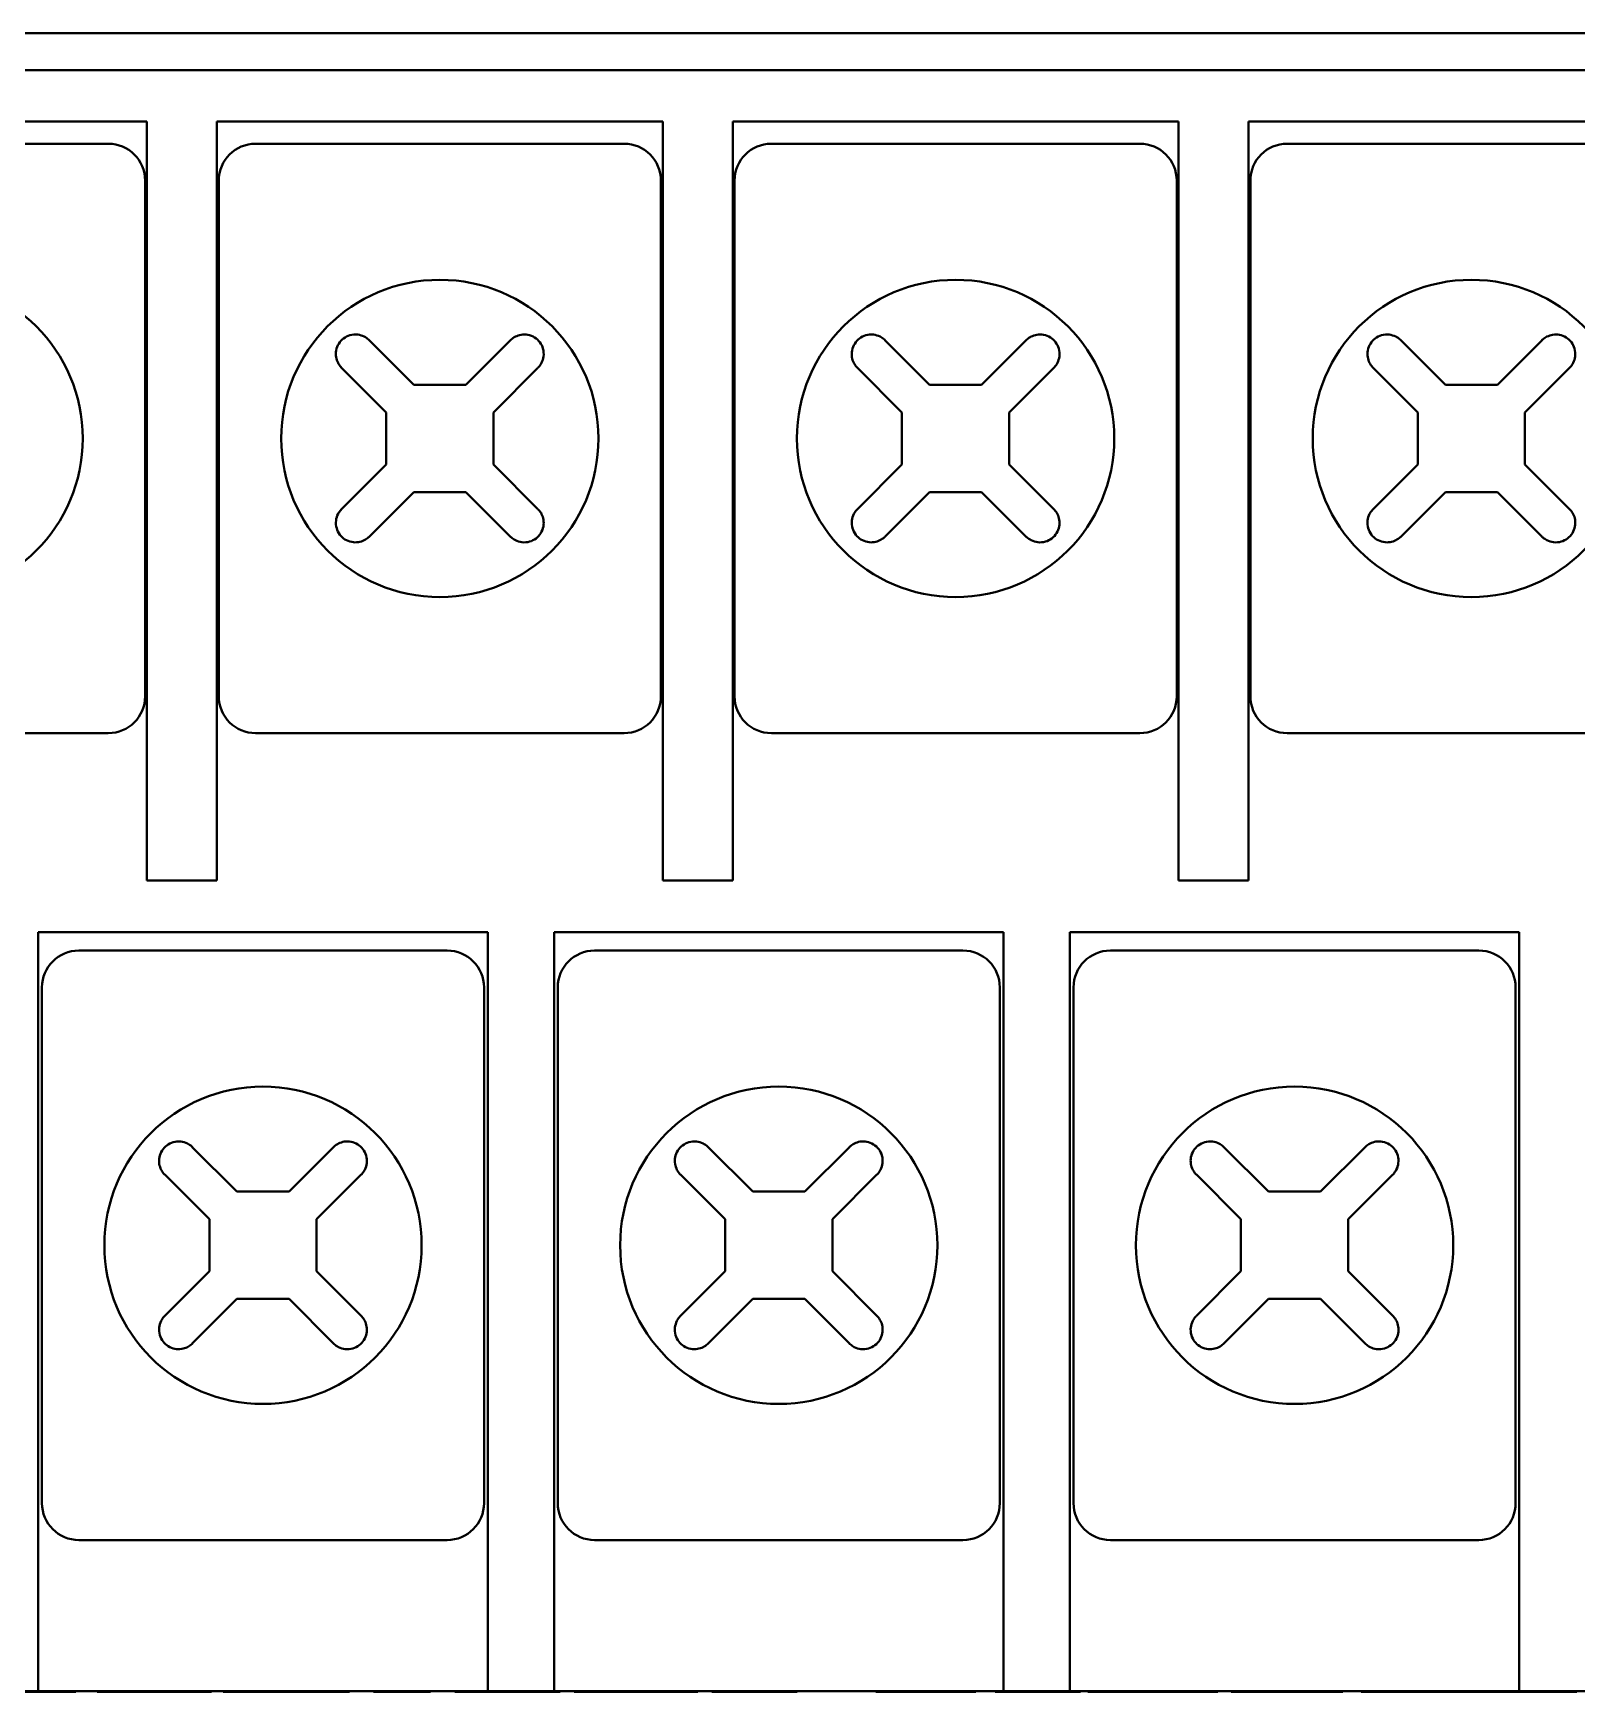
# Model space of a CAD drawing. Header units: millimetres. Extents: x 0 to 5945, y 0 to 4205.
# Drawn here: x 1644.92 to 1665.87, y 386.03 to 408.54 of the extents above; entities that cross this region are included whole.
import ezdxf

# ---------------------------------------------------------------- set-up
doc = ezdxf.new("R2010")
doc.units = ezdxf.units.MM
doc.header["$LTSCALE"] = 5
doc.layers.add('가시적인 것(ISO)', color=3, linetype='Continuous', lineweight=40)

msp = doc.modelspace()

# ---------------------------------------------------------------- linework, layer by layer
at = {"layer": '가시적인 것(ISO)'}
for p, q in [((1591.737, 408.541), (1734.237, 408.541)), ((1591.737, 408.041), (1732.237, 408.041)), ((1640.412, 407.341), (1646.462, 407.341)), ((1646.462, 407.341), (1646.462, 397.041)), ((1647.412, 397.041), (1647.412, 407.341)), ((1647.412, 407.341), (1653.462, 407.341)), ((1653.462, 407.341), (1653.462, 397.041)), ((1654.412, 397.041), (1654.412, 407.341)), ((1654.412, 407.341), (1660.462, 407.341)), ((1660.462, 407.341), (1660.462, 397.041)), ((1661.412, 397.041), (1661.412, 407.341)), ((1661.412, 407.341), (1667.462, 407.341)), ((1645.937, 407.041), (1640.937, 407.041)), ((1652.937, 407.041), (1647.937, 407.041)), ((1659.937, 407.041), (1654.937, 407.041)), ((1666.937, 407.041), (1661.937, 407.041)), ((1646.437, 399.541), (1646.437, 406.541)), ((1647.437, 406.541), (1647.437, 399.541)), ((1653.437, 399.541), (1653.437, 406.541)), ((1654.437, 406.541), (1654.437, 399.541)), ((1660.437, 399.541), (1660.437, 406.541)), ((1661.437, 406.541), (1661.437, 399.541)), ((1649.478, 404.374), (1650.083, 403.769)), ((1650.79, 403.769), (1651.395, 404.374)), ((1656.478, 404.374), (1657.083, 403.769)), ((1657.79, 403.769), (1658.395, 404.374)), ((1663.478, 404.374), (1664.083, 403.769)), ((1664.79, 403.769), (1665.395, 404.374)), ((1649.709, 403.395), (1649.104, 404)), ((1651.769, 404), (1651.164, 403.395)), ((1656.709, 403.395), (1656.104, 404)), ((1658.769, 404), (1658.164, 403.395)), ((1663.709, 403.395), (1663.104, 404)), ((1665.769, 404), (1665.164, 403.395)), ((1650.083, 403.769), (1650.79, 403.769)), ((1657.083, 403.769), (1657.79, 403.769)), ((1664.083, 403.769), (1664.79, 403.769)), ((1649.709, 402.688), (1649.709, 403.395)), ((1651.164, 403.395), (1651.164, 402.688)), ((1656.709, 402.688), (1656.709, 403.395)), ((1658.164, 403.395), (1658.164, 402.688)), ((1663.709, 402.688), (1663.709, 403.395)), ((1665.164, 403.395), (1665.164, 402.688)), ((1649.104, 402.083), (1649.709, 402.688)), ((1651.164, 402.688), (1651.769, 402.083)), ((1656.104, 402.083), (1656.709, 402.688)), ((1658.164, 402.688), (1658.769, 402.083)), ((1663.104, 402.083), (1663.709, 402.688)), ((1665.164, 402.688), (1665.769, 402.083)), ((1650.083, 402.313), (1649.478, 401.708)), ((1650.79, 402.313), (1650.083, 402.313)), ((1651.395, 401.708), (1650.79, 402.313)), ((1657.083, 402.313), (1656.478, 401.708)), ((1657.79, 402.313), (1657.083, 402.313)), ((1658.395, 401.708), (1657.79, 402.313)), ((1664.083, 402.313), (1663.478, 401.708)), ((1664.79, 402.313), (1664.083, 402.313)), ((1665.395, 401.708), (1664.79, 402.313)), ((1640.937, 399.041), (1645.937, 399.041)), ((1647.937, 399.041), (1652.937, 399.041)), ((1654.937, 399.041), (1659.937, 399.041)), ((1661.937, 399.041), (1666.937, 399.041)), ((1646.462, 397.041), (1647.412, 397.041)), ((1653.462, 397.041), (1654.412, 397.041)), ((1660.462, 397.041), (1661.412, 397.041)), ((1644.987, 396.341), (1651.087, 396.341)), ((1644.987, 386.041), (1644.987, 396.341)), ((1651.087, 396.341), (1651.087, 386.041)), ((1651.987, 396.341), (1658.087, 396.341)), ((1651.987, 386.041), (1651.987, 396.341)), ((1658.087, 396.341), (1658.087, 386.041)), ((1658.987, 396.341), (1665.087, 396.341)), ((1658.987, 386.041), (1658.987, 396.341)), ((1665.087, 396.341), (1665.087, 386.041)), ((1650.537, 396.091), (1645.537, 396.091)), ((1657.537, 396.091), (1652.537, 396.091)), ((1664.537, 396.091), (1659.537, 396.091)), ((1645.037, 395.591), (1645.037, 388.591)), ((1651.037, 388.591), (1651.037, 395.591)), ((1652.037, 395.591), (1652.037, 388.591)), ((1658.037, 388.591), (1658.037, 395.591)), ((1659.037, 395.591), (1659.037, 388.591)), ((1665.037, 388.591), (1665.037, 395.591)), ((1647.078, 393.424), (1647.683, 392.819)), ((1648.39, 392.819), (1648.995, 393.424)), ((1654.078, 393.424), (1654.683, 392.819)), ((1655.39, 392.819), (1655.995, 393.424)), ((1661.078, 393.424), (1661.683, 392.819)), ((1662.39, 392.819), (1662.995, 393.424)), ((1647.309, 392.445), (1646.704, 393.05)), ((1649.369, 393.05), (1648.764, 392.445)), ((1654.309, 392.445), (1653.704, 393.05)), ((1656.369, 393.05), (1655.764, 392.445)), ((1661.309, 392.445), (1660.704, 393.05)), ((1663.369, 393.05), (1662.764, 392.445)), ((1647.683, 392.819), (1648.39, 392.819)), ((1654.683, 392.819), (1655.39, 392.819)), ((1661.683, 392.819), (1662.39, 392.819)), ((1647.309, 391.738), (1647.309, 392.445)), ((1648.764, 392.445), (1648.764, 391.738)), ((1654.309, 391.738), (1654.309, 392.445)), ((1655.764, 392.445), (1655.764, 391.738)), ((1661.309, 391.738), (1661.309, 392.445)), ((1662.764, 392.445), (1662.764, 391.738)), ((1646.704, 391.133), (1647.309, 391.738)), ((1648.764, 391.738), (1649.369, 391.133)), ((1653.704, 391.133), (1654.309, 391.738)), ((1655.764, 391.738), (1656.369, 391.133)), ((1660.704, 391.133), (1661.309, 391.738)), ((1662.764, 391.738), (1663.369, 391.133)), ((1647.683, 391.363), (1647.078, 390.758)), ((1648.39, 391.363), (1647.683, 391.363)), ((1648.995, 390.758), (1648.39, 391.363)), ((1654.683, 391.363), (1654.078, 390.758)), ((1655.39, 391.363), (1654.683, 391.363)), ((1655.995, 390.758), (1655.39, 391.363)), ((1661.683, 391.363), (1661.078, 390.758)), ((1662.39, 391.363), (1661.683, 391.363)), ((1662.995, 390.758), (1662.39, 391.363)), ((1645.537, 388.091), (1650.537, 388.091)), ((1652.537, 388.091), (1657.537, 388.091)), ((1659.537, 388.091), (1664.537, 388.091)), ((1644.987, 386.041), (1644.087, 386.041)), ((1645.496, 386.031), (1644.245, 386.031)), ((1651.087, 386.041), (1644.987, 386.041)), ((1645.496, 386.041), (1645.496, 386.031)), ((1645.788, 386.041), (1645.788, 386.031)), ((1646.304, 386.031), (1645.788, 386.031)), ((1647.039, 386.041), (1647.039, 386.031)), ((1647.336, 386.031), (1647.039, 386.031)), ((1647.336, 386.041), (1647.336, 386.031)), ((1647.495, 386.041), (1647.495, 386.031)), ((1647.858, 386.031), (1647.495, 386.031)), ((1647.858, 386.041), (1647.858, 386.031)), ((1648.357, 386.031), (1647.858, 386.031)), ((1648.357, 386.041), (1648.357, 386.031)), ((1648.84, 386.031), (1648.357, 386.031)), ((1648.84, 386.041), (1648.84, 386.031)), ((1649.21, 386.031), (1648.84, 386.031)), ((1649.21, 386.041), (1649.21, 386.031)), ((1649.537, 386.041), (1649.537, 386.031)), ((1650.312, 386.031), (1649.537, 386.031)), ((1650.312, 386.041), (1650.312, 386.031)), ((1650.641, 386.041), (1650.641, 386.031)), ((1651.018, 386.031), (1650.641, 386.031)), ((1651.018, 386.041), (1651.018, 386.031)), ((1651.824, 386.031), (1651.018, 386.031)), ((1651.987, 386.041), (1651.087, 386.041)), ((1651.824, 386.041), (1651.824, 386.031)), ((1652.072, 386.031), (1651.824, 386.031)), ((1658.087, 386.041), (1651.987, 386.041)), ((1652.072, 386.041), (1652.072, 386.031)), ((1652.261, 386.041), (1652.261, 386.031)), ((1652.936, 386.031), (1652.261, 386.031)), ((1652.936, 386.041), (1652.936, 386.031)), ((1653.263, 386.031), (1652.936, 386.031)), ((1653.263, 386.041), (1653.263, 386.031)), ((1653.937, 386.031), (1653.263, 386.031)), ((1653.937, 386.041), (1653.937, 386.031)), ((1654.127, 386.041), (1654.127, 386.031)), ((1654.393, 386.031), (1654.127, 386.031)), ((1654.393, 386.041), (1654.393, 386.031)), ((1655.286, 386.031), (1654.393, 386.031)), ((1655.286, 386.041), (1655.286, 386.031)), ((1656.354, 386.041), (1656.354, 386.031)), ((1656.884, 386.031), (1656.354, 386.031)), ((1657.409, 386.041), (1657.409, 386.031)), ((1657.616, 386.041), (1657.616, 386.031)), ((1657.71, 386.041), (1657.71, 386.031)), ((1657.975, 386.041), (1657.975, 386.031)), ((1658.24, 386.031), (1657.975, 386.031)), ((1658.987, 386.041), (1658.087, 386.041)), ((1658.24, 386.041), (1658.24, 386.031)), ((1659.133, 386.031), (1658.24, 386.031)), ((1665.087, 386.041), (1658.987, 386.041)), ((1659.133, 386.041), (1659.133, 386.031)), ((1659.229, 386.041), (1659.229, 386.031)), ((1659.469, 386.041), (1659.469, 386.031)), ((1660.757, 386.041), (1660.757, 386.031)), ((1660.997, 386.041), (1660.997, 386.031)), ((1661.175, 386.041), (1661.175, 386.031)), ((1662.427, 386.041), (1662.427, 386.031)), ((1662.693, 386.041), (1662.693, 386.031)), ((1662.94, 386.041), (1662.94, 386.031)), ((1663.206, 386.031), (1662.94, 386.031)), ((1663.206, 386.041), (1663.206, 386.031)), ((1664.026, 386.031), (1663.206, 386.031)), ((1664.026, 386.041), (1664.026, 386.031)), ((1664.351, 386.031), (1664.026, 386.031)), ((1664.351, 386.041), (1664.351, 386.031)), ((1664.399, 386.031), (1664.351, 386.031)), ((1664.399, 386.041), (1664.399, 386.031)), ((1665.868, 386.031), (1664.399, 386.031)), ((1665.987, 386.041), (1665.087, 386.041))]:
    msp.add_line(p, q, dxfattribs=at)
for centre in [(1643.437, 403.041), (1650.437, 403.041), (1657.437, 403.041), (1664.437, 403.041), (1648.037, 392.091), (1655.037, 392.091), (1662.037, 392.091)]:
    msp.add_circle(centre, 2.153, dxfattribs=at)
for centre, radius, start, end in [((1645.937, 406.541), 0.5, 0, 90), ((1647.937, 406.541), 0.5, 90, 180), ((1652.937, 406.541), 0.5, 0, 90), ((1654.937, 406.541), 0.5, 90, 180), ((1659.937, 406.541), 0.5, 0, 90), ((1661.937, 406.541), 0.5, 90, 180), ((1649.291, 404.187), 0.265, 45, 47.5466), ((1651.582, 404.187), 0.265, 132.4534, 135), ((1656.291, 404.187), 0.265, 45, 47.5466), ((1658.582, 404.187), 0.265, 132.4534, 135), ((1663.291, 404.187), 0.265, 45, 47.5466), ((1665.582, 404.187), 0.265, 132.4534, 135), ((1649.291, 404.187), 0.265, 222.4534, 225), ((1651.582, 404.187), 0.265, 315, 317.5466), ((1656.291, 404.187), 0.265, 222.4534, 225), ((1658.582, 404.187), 0.265, 315, 317.5466), ((1663.291, 404.187), 0.265, 222.4534, 225), ((1665.582, 404.187), 0.265, 315, 317.5466), ((1649.291, 401.895), 0.265, 135, 137.5466), ((1651.582, 401.895), 0.265, 42.4534, 45), ((1656.291, 401.895), 0.265, 135, 137.5466), ((1658.582, 401.895), 0.265, 42.4534, 45), ((1663.291, 401.895), 0.265, 135, 137.5466), ((1665.582, 401.895), 0.265, 42.4534, 45), ((1649.291, 401.895), 0.265, 312.4534, 315), ((1651.582, 401.895), 0.265, 225, 227.5466), ((1656.291, 401.895), 0.265, 312.4534, 315), ((1658.582, 401.895), 0.265, 225, 227.5466), ((1663.291, 401.895), 0.265, 312.4534, 315), ((1665.582, 401.895), 0.265, 225, 227.5466), ((1645.937, 399.541), 0.5, 270, 0), ((1647.937, 399.541), 0.5, 180, 270), ((1652.937, 399.541), 0.5, 270, 0), ((1654.937, 399.541), 0.5, 180, 270), ((1659.937, 399.541), 0.5, 270, 0), ((1661.937, 399.541), 0.5, 180, 270), ((1645.537, 395.591), 0.5, 90, 180), ((1650.537, 395.591), 0.5, 0, 90), ((1652.537, 395.591), 0.5, 90, 180), ((1657.537, 395.591), 0.5, 0, 90), ((1659.537, 395.591), 0.5, 90, 180), ((1664.537, 395.591), 0.5, 0, 90), ((1646.891, 393.237), 0.265, 45, 47.5466), ((1649.182, 393.237), 0.265, 132.4534, 135), ((1653.891, 393.237), 0.265, 45, 47.5466), ((1656.182, 393.237), 0.265, 132.4534, 135), ((1660.891, 393.237), 0.265, 45, 47.5466), ((1663.182, 393.237), 0.265, 132.4534, 135), ((1646.891, 393.237), 0.265, 222.4534, 225), ((1649.182, 393.237), 0.265, 315, 317.5466), ((1653.891, 393.237), 0.265, 222.4534, 225), ((1656.182, 393.237), 0.265, 315, 317.5466), ((1660.891, 393.237), 0.265, 222.4534, 225), ((1663.182, 393.237), 0.265, 315, 317.5466), ((1646.891, 390.945), 0.265, 135, 137.5466), ((1649.182, 390.945), 0.265, 42.4534, 45), ((1653.891, 390.945), 0.265, 135, 137.5466), ((1656.182, 390.945), 0.265, 42.4534, 45), ((1660.891, 390.945), 0.265, 135, 137.5466), ((1663.182, 390.945), 0.265, 42.4534, 45), ((1646.891, 390.945), 0.265, 312.4534, 315), ((1649.182, 390.945), 0.265, 225, 227.5466), ((1653.891, 390.945), 0.265, 312.4534, 315), ((1656.182, 390.945), 0.265, 225, 227.5466), ((1660.891, 390.945), 0.265, 312.4534, 315), ((1663.182, 390.945), 0.265, 225, 227.5466), ((1645.537, 388.591), 0.5, 180, 270), ((1650.537, 388.591), 0.5, 270, 0), ((1652.537, 388.591), 0.5, 180, 270), ((1657.537, 388.591), 0.5, 270, 0), ((1659.537, 388.591), 0.5, 180, 270), ((1664.537, 388.591), 0.5, 270, 0)]:
    msp.add_arc(centre, radius, start, end, dxfattribs=at)
for points, knots in [([(1649.096, 404.008), (1649.079, 404.026), (1649.066, 404.046), (1649.043, 404.091), (1649.034, 404.117), (1649.025, 404.175), (1649.025, 404.206), (1649.037, 404.268), (1649.049, 404.299), (1649.084, 404.354), (1649.105, 404.378), (1649.157, 404.417), (1649.186, 404.432), (1649.252, 404.451), (1649.287, 404.454), (1649.353, 404.446), (1649.383, 404.437), (1649.432, 404.412), (1649.452, 404.398), (1649.47, 404.382)], [0.17059599, 0.17059599, 0.17059599, 0.17059599, 0.177827, 0.177827, 0.18607071, 0.18607071, 0.19559567, 0.19559567, 0.20559758, 0.20559758, 0.21517808, 0.21517808, 0.22505637, 0.22505637, 0.23591621, 0.23591621, 0.2454181, 0.2454181, 0.25259342, 0.25259342, 0.25259342, 0.25259342]), ([(1651.404, 404.382), (1651.421, 404.398), (1651.441, 404.412), (1651.487, 404.435), (1651.513, 404.443), (1651.57, 404.453), (1651.601, 404.452), (1651.664, 404.441), (1651.695, 404.428), (1651.75, 404.394), (1651.774, 404.372), (1651.813, 404.321), (1651.828, 404.291), (1651.846, 404.226), (1651.849, 404.19), (1651.841, 404.125), (1651.832, 404.094), (1651.807, 404.045), (1651.794, 404.026), (1651.778, 404.008)], [0.17059599, 0.17059599, 0.17059599, 0.17059599, 0.177827, 0.177827, 0.18607071, 0.18607071, 0.19559567, 0.19559567, 0.20559758, 0.20559758, 0.21517808, 0.21517808, 0.22505637, 0.22505637, 0.23591621, 0.23591621, 0.2454181, 0.2454181, 0.25259342, 0.25259342, 0.25259342, 0.25259342]), ([(1656.096, 404.008), (1656.079, 404.026), (1656.066, 404.046), (1656.043, 404.091), (1656.034, 404.117), (1656.025, 404.175), (1656.025, 404.206), (1656.037, 404.268), (1656.049, 404.299), (1656.084, 404.354), (1656.105, 404.378), (1656.157, 404.417), (1656.186, 404.432), (1656.252, 404.451), (1656.287, 404.454), (1656.353, 404.446), (1656.383, 404.437), (1656.432, 404.412), (1656.452, 404.398), (1656.47, 404.382)], [0.17059599, 0.17059599, 0.17059599, 0.17059599, 0.177827, 0.177827, 0.18607071, 0.18607071, 0.19559567, 0.19559567, 0.20559758, 0.20559758, 0.21517808, 0.21517808, 0.22505637, 0.22505637, 0.23591621, 0.23591621, 0.2454181, 0.2454181, 0.25259342, 0.25259342, 0.25259342, 0.25259342]), ([(1658.404, 404.382), (1658.421, 404.398), (1658.441, 404.412), (1658.487, 404.435), (1658.513, 404.443), (1658.57, 404.453), (1658.601, 404.452), (1658.664, 404.441), (1658.695, 404.428), (1658.75, 404.394), (1658.774, 404.372), (1658.813, 404.321), (1658.828, 404.291), (1658.846, 404.226), (1658.849, 404.19), (1658.841, 404.125), (1658.832, 404.094), (1658.807, 404.045), (1658.794, 404.026), (1658.778, 404.008)], [0.17059599, 0.17059599, 0.17059599, 0.17059599, 0.177827, 0.177827, 0.18607071, 0.18607071, 0.19559567, 0.19559567, 0.20559758, 0.20559758, 0.21517808, 0.21517808, 0.22505637, 0.22505637, 0.23591621, 0.23591621, 0.2454181, 0.2454181, 0.25259342, 0.25259342, 0.25259342, 0.25259342]), ([(1663.096, 404.008), (1663.079, 404.026), (1663.066, 404.046), (1663.043, 404.091), (1663.034, 404.117), (1663.025, 404.175), (1663.025, 404.206), (1663.037, 404.268), (1663.049, 404.299), (1663.084, 404.354), (1663.105, 404.378), (1663.157, 404.417), (1663.186, 404.432), (1663.252, 404.451), (1663.287, 404.454), (1663.353, 404.446), (1663.383, 404.437), (1663.432, 404.412), (1663.452, 404.398), (1663.47, 404.382)], [0.17059599, 0.17059599, 0.17059599, 0.17059599, 0.177827, 0.177827, 0.18607071, 0.18607071, 0.19559567, 0.19559567, 0.20559758, 0.20559758, 0.21517808, 0.21517808, 0.22505637, 0.22505637, 0.23591621, 0.23591621, 0.2454181, 0.2454181, 0.25259342, 0.25259342, 0.25259342, 0.25259342]), ([(1665.404, 404.382), (1665.421, 404.398), (1665.441, 404.412), (1665.487, 404.435), (1665.513, 404.443), (1665.57, 404.453), (1665.601, 404.452), (1665.664, 404.441), (1665.695, 404.428), (1665.75, 404.394), (1665.774, 404.372), (1665.813, 404.321), (1665.828, 404.291), (1665.846, 404.226), (1665.849, 404.19), (1665.841, 404.125), (1665.832, 404.094), (1665.807, 404.045), (1665.794, 404.026), (1665.778, 404.008)], [0.17059599, 0.17059599, 0.17059599, 0.17059599, 0.177827, 0.177827, 0.18607071, 0.18607071, 0.19559567, 0.19559567, 0.20559758, 0.20559758, 0.21517808, 0.21517808, 0.22505637, 0.22505637, 0.23591621, 0.23591621, 0.2454181, 0.2454181, 0.25259342, 0.25259342, 0.25259342, 0.25259342]), ([(1649.47, 401.7), (1649.452, 401.684), (1649.432, 401.67), (1649.386, 401.647), (1649.36, 401.639), (1649.303, 401.629), (1649.272, 401.63), (1649.209, 401.642), (1649.178, 401.654), (1649.123, 401.688), (1649.1, 401.71), (1649.061, 401.761), (1649.046, 401.791), (1649.027, 401.856), (1649.024, 401.892), (1649.032, 401.958), (1649.041, 401.988), (1649.066, 402.037), (1649.08, 402.056), (1649.096, 402.074)], [0.17059599, 0.17059599, 0.17059599, 0.17059599, 0.177827, 0.177827, 0.18607071, 0.18607071, 0.19559567, 0.19559567, 0.20559758, 0.20559758, 0.21517808, 0.21517808, 0.22505637, 0.22505637, 0.23591621, 0.23591621, 0.2454181, 0.2454181, 0.25259342, 0.25259342, 0.25259342, 0.25259342]), ([(1651.778, 402.074), (1651.794, 402.056), (1651.808, 402.036), (1651.831, 401.991), (1651.839, 401.965), (1651.848, 401.908), (1651.848, 401.876), (1651.836, 401.814), (1651.824, 401.783), (1651.79, 401.728), (1651.768, 401.704), (1651.716, 401.665), (1651.687, 401.65), (1651.622, 401.631), (1651.586, 401.628), (1651.52, 401.636), (1651.49, 401.645), (1651.441, 401.67), (1651.421, 401.684), (1651.404, 401.7)], [0.17059599, 0.17059599, 0.17059599, 0.17059599, 0.177827, 0.177827, 0.18607071, 0.18607071, 0.19559567, 0.19559567, 0.20559758, 0.20559758, 0.21517808, 0.21517808, 0.22505637, 0.22505637, 0.23591621, 0.23591621, 0.2454181, 0.2454181, 0.25259342, 0.25259342, 0.25259342, 0.25259342]), ([(1656.47, 401.7), (1656.452, 401.684), (1656.432, 401.67), (1656.386, 401.647), (1656.36, 401.639), (1656.303, 401.629), (1656.272, 401.63), (1656.209, 401.642), (1656.178, 401.654), (1656.123, 401.688), (1656.1, 401.71), (1656.061, 401.761), (1656.046, 401.791), (1656.027, 401.856), (1656.024, 401.892), (1656.032, 401.958), (1656.041, 401.988), (1656.066, 402.037), (1656.08, 402.056), (1656.096, 402.074)], [0.17059599, 0.17059599, 0.17059599, 0.17059599, 0.177827, 0.177827, 0.18607071, 0.18607071, 0.19559567, 0.19559567, 0.20559758, 0.20559758, 0.21517808, 0.21517808, 0.22505637, 0.22505637, 0.23591621, 0.23591621, 0.2454181, 0.2454181, 0.25259342, 0.25259342, 0.25259342, 0.25259342]), ([(1658.778, 402.074), (1658.794, 402.056), (1658.808, 402.036), (1658.831, 401.991), (1658.839, 401.965), (1658.848, 401.908), (1658.848, 401.876), (1658.836, 401.814), (1658.824, 401.783), (1658.79, 401.728), (1658.768, 401.704), (1658.716, 401.665), (1658.687, 401.65), (1658.622, 401.631), (1658.586, 401.628), (1658.52, 401.636), (1658.49, 401.645), (1658.441, 401.67), (1658.421, 401.684), (1658.404, 401.7)], [0.17059599, 0.17059599, 0.17059599, 0.17059599, 0.177827, 0.177827, 0.18607071, 0.18607071, 0.19559567, 0.19559567, 0.20559758, 0.20559758, 0.21517808, 0.21517808, 0.22505637, 0.22505637, 0.23591621, 0.23591621, 0.2454181, 0.2454181, 0.25259342, 0.25259342, 0.25259342, 0.25259342]), ([(1663.47, 401.7), (1663.452, 401.684), (1663.432, 401.67), (1663.386, 401.647), (1663.36, 401.639), (1663.303, 401.629), (1663.272, 401.63), (1663.209, 401.642), (1663.178, 401.654), (1663.123, 401.688), (1663.1, 401.71), (1663.061, 401.761), (1663.046, 401.791), (1663.027, 401.856), (1663.024, 401.892), (1663.032, 401.958), (1663.041, 401.988), (1663.066, 402.037), (1663.08, 402.056), (1663.096, 402.074)], [0.17059599, 0.17059599, 0.17059599, 0.17059599, 0.177827, 0.177827, 0.18607071, 0.18607071, 0.19559567, 0.19559567, 0.20559758, 0.20559758, 0.21517808, 0.21517808, 0.22505637, 0.22505637, 0.23591621, 0.23591621, 0.2454181, 0.2454181, 0.25259342, 0.25259342, 0.25259342, 0.25259342]), ([(1665.778, 402.074), (1665.794, 402.056), (1665.808, 402.036), (1665.831, 401.991), (1665.839, 401.965), (1665.848, 401.908), (1665.848, 401.876), (1665.836, 401.814), (1665.824, 401.783), (1665.79, 401.728), (1665.768, 401.704), (1665.716, 401.665), (1665.687, 401.65), (1665.622, 401.631), (1665.586, 401.628), (1665.52, 401.636), (1665.49, 401.645), (1665.441, 401.67), (1665.421, 401.684), (1665.404, 401.7)], [0.17059599, 0.17059599, 0.17059599, 0.17059599, 0.177827, 0.177827, 0.18607071, 0.18607071, 0.19559567, 0.19559567, 0.20559758, 0.20559758, 0.21517808, 0.21517808, 0.22505637, 0.22505637, 0.23591621, 0.23591621, 0.2454181, 0.2454181, 0.25259342, 0.25259342, 0.25259342, 0.25259342]), ([(1646.696, 393.058), (1646.679, 393.076), (1646.666, 393.096), (1646.643, 393.141), (1646.634, 393.167), (1646.625, 393.225), (1646.625, 393.256), (1646.637, 393.318), (1646.649, 393.349), (1646.684, 393.404), (1646.705, 393.428), (1646.757, 393.467), (1646.786, 393.482), (1646.852, 393.501), (1646.887, 393.504), (1646.953, 393.496), (1646.983, 393.487), (1647.032, 393.462), (1647.052, 393.448), (1647.07, 393.432)], [0.17059599, 0.17059599, 0.17059599, 0.17059599, 0.177827, 0.177827, 0.18607071, 0.18607071, 0.19559567, 0.19559567, 0.20559758, 0.20559758, 0.21517808, 0.21517808, 0.22505637, 0.22505637, 0.23591621, 0.23591621, 0.2454181, 0.2454181, 0.25259342, 0.25259342, 0.25259342, 0.25259342]), ([(1649.004, 393.432), (1649.021, 393.448), (1649.041, 393.462), (1649.087, 393.485), (1649.113, 393.493), (1649.17, 393.503), (1649.201, 393.502), (1649.264, 393.491), (1649.295, 393.478), (1649.35, 393.444), (1649.374, 393.422), (1649.413, 393.371), (1649.428, 393.341), (1649.446, 393.276), (1649.449, 393.24), (1649.441, 393.175), (1649.432, 393.144), (1649.407, 393.095), (1649.394, 393.076), (1649.378, 393.058)], [0.17059599, 0.17059599, 0.17059599, 0.17059599, 0.177827, 0.177827, 0.18607071, 0.18607071, 0.19559567, 0.19559567, 0.20559758, 0.20559758, 0.21517808, 0.21517808, 0.22505637, 0.22505637, 0.23591621, 0.23591621, 0.2454181, 0.2454181, 0.25259342, 0.25259342, 0.25259342, 0.25259342]), ([(1653.696, 393.058), (1653.679, 393.076), (1653.666, 393.096), (1653.643, 393.141), (1653.634, 393.167), (1653.625, 393.225), (1653.625, 393.256), (1653.637, 393.318), (1653.649, 393.349), (1653.684, 393.404), (1653.705, 393.428), (1653.757, 393.467), (1653.786, 393.482), (1653.852, 393.501), (1653.887, 393.504), (1653.953, 393.496), (1653.983, 393.487), (1654.032, 393.462), (1654.052, 393.448), (1654.07, 393.432)], [0.17059599, 0.17059599, 0.17059599, 0.17059599, 0.177827, 0.177827, 0.18607071, 0.18607071, 0.19559567, 0.19559567, 0.20559758, 0.20559758, 0.21517808, 0.21517808, 0.22505637, 0.22505637, 0.23591621, 0.23591621, 0.2454181, 0.2454181, 0.25259342, 0.25259342, 0.25259342, 0.25259342]), ([(1656.004, 393.432), (1656.021, 393.448), (1656.041, 393.462), (1656.087, 393.485), (1656.113, 393.493), (1656.17, 393.503), (1656.201, 393.502), (1656.264, 393.491), (1656.295, 393.478), (1656.35, 393.444), (1656.374, 393.422), (1656.413, 393.371), (1656.428, 393.341), (1656.446, 393.276), (1656.449, 393.24), (1656.441, 393.175), (1656.432, 393.144), (1656.407, 393.095), (1656.394, 393.076), (1656.378, 393.058)], [0.17059599, 0.17059599, 0.17059599, 0.17059599, 0.177827, 0.177827, 0.18607071, 0.18607071, 0.19559567, 0.19559567, 0.20559758, 0.20559758, 0.21517808, 0.21517808, 0.22505637, 0.22505637, 0.23591621, 0.23591621, 0.2454181, 0.2454181, 0.25259342, 0.25259342, 0.25259342, 0.25259342]), ([(1660.696, 393.058), (1660.679, 393.076), (1660.666, 393.096), (1660.643, 393.141), (1660.634, 393.167), (1660.625, 393.225), (1660.625, 393.256), (1660.637, 393.318), (1660.649, 393.349), (1660.684, 393.404), (1660.705, 393.428), (1660.757, 393.467), (1660.786, 393.482), (1660.852, 393.501), (1660.887, 393.504), (1660.953, 393.496), (1660.983, 393.487), (1661.032, 393.462), (1661.052, 393.448), (1661.07, 393.432)], [0.17059599, 0.17059599, 0.17059599, 0.17059599, 0.177827, 0.177827, 0.18607071, 0.18607071, 0.19559567, 0.19559567, 0.20559758, 0.20559758, 0.21517808, 0.21517808, 0.22505637, 0.22505637, 0.23591621, 0.23591621, 0.2454181, 0.2454181, 0.25259342, 0.25259342, 0.25259342, 0.25259342]), ([(1663.004, 393.432), (1663.021, 393.448), (1663.041, 393.462), (1663.087, 393.485), (1663.113, 393.493), (1663.17, 393.503), (1663.201, 393.502), (1663.264, 393.491), (1663.295, 393.478), (1663.35, 393.444), (1663.374, 393.422), (1663.413, 393.371), (1663.428, 393.341), (1663.446, 393.276), (1663.449, 393.24), (1663.441, 393.175), (1663.432, 393.144), (1663.407, 393.095), (1663.394, 393.076), (1663.378, 393.058)], [0.17059599, 0.17059599, 0.17059599, 0.17059599, 0.177827, 0.177827, 0.18607071, 0.18607071, 0.19559567, 0.19559567, 0.20559758, 0.20559758, 0.21517808, 0.21517808, 0.22505637, 0.22505637, 0.23591621, 0.23591621, 0.2454181, 0.2454181, 0.25259342, 0.25259342, 0.25259342, 0.25259342]), ([(1647.07, 390.75), (1647.052, 390.734), (1647.032, 390.72), (1646.986, 390.697), (1646.96, 390.689), (1646.903, 390.679), (1646.872, 390.68), (1646.809, 390.692), (1646.778, 390.704), (1646.723, 390.738), (1646.7, 390.76), (1646.661, 390.811), (1646.646, 390.841), (1646.627, 390.906), (1646.624, 390.942), (1646.632, 391.008), (1646.641, 391.038), (1646.666, 391.087), (1646.68, 391.106), (1646.696, 391.124)], [0.17059599, 0.17059599, 0.17059599, 0.17059599, 0.177827, 0.177827, 0.18607071, 0.18607071, 0.19559567, 0.19559567, 0.20559758, 0.20559758, 0.21517808, 0.21517808, 0.22505637, 0.22505637, 0.23591621, 0.23591621, 0.2454181, 0.2454181, 0.25259342, 0.25259342, 0.25259342, 0.25259342]), ([(1649.378, 391.124), (1649.394, 391.106), (1649.408, 391.086), (1649.431, 391.041), (1649.439, 391.015), (1649.448, 390.958), (1649.448, 390.926), (1649.436, 390.864), (1649.424, 390.833), (1649.39, 390.778), (1649.368, 390.754), (1649.316, 390.715), (1649.287, 390.7), (1649.222, 390.681), (1649.186, 390.678), (1649.12, 390.686), (1649.09, 390.695), (1649.041, 390.72), (1649.021, 390.734), (1649.004, 390.75)], [0.17059599, 0.17059599, 0.17059599, 0.17059599, 0.177827, 0.177827, 0.18607071, 0.18607071, 0.19559567, 0.19559567, 0.20559758, 0.20559758, 0.21517808, 0.21517808, 0.22505637, 0.22505637, 0.23591621, 0.23591621, 0.2454181, 0.2454181, 0.25259342, 0.25259342, 0.25259342, 0.25259342]), ([(1654.07, 390.75), (1654.052, 390.734), (1654.032, 390.72), (1653.986, 390.697), (1653.96, 390.689), (1653.903, 390.679), (1653.872, 390.68), (1653.809, 390.692), (1653.778, 390.704), (1653.723, 390.738), (1653.7, 390.76), (1653.661, 390.811), (1653.646, 390.841), (1653.627, 390.906), (1653.624, 390.942), (1653.632, 391.008), (1653.641, 391.038), (1653.666, 391.087), (1653.68, 391.106), (1653.696, 391.124)], [0.17059599, 0.17059599, 0.17059599, 0.17059599, 0.177827, 0.177827, 0.18607071, 0.18607071, 0.19559567, 0.19559567, 0.20559758, 0.20559758, 0.21517808, 0.21517808, 0.22505637, 0.22505637, 0.23591621, 0.23591621, 0.2454181, 0.2454181, 0.25259342, 0.25259342, 0.25259342, 0.25259342]), ([(1656.378, 391.124), (1656.394, 391.106), (1656.408, 391.086), (1656.431, 391.041), (1656.439, 391.015), (1656.448, 390.958), (1656.448, 390.926), (1656.436, 390.864), (1656.424, 390.833), (1656.39, 390.778), (1656.368, 390.754), (1656.316, 390.715), (1656.287, 390.7), (1656.222, 390.681), (1656.186, 390.678), (1656.12, 390.686), (1656.09, 390.695), (1656.041, 390.72), (1656.021, 390.734), (1656.004, 390.75)], [0.17059599, 0.17059599, 0.17059599, 0.17059599, 0.177827, 0.177827, 0.18607071, 0.18607071, 0.19559567, 0.19559567, 0.20559758, 0.20559758, 0.21517808, 0.21517808, 0.22505637, 0.22505637, 0.23591621, 0.23591621, 0.2454181, 0.2454181, 0.25259342, 0.25259342, 0.25259342, 0.25259342]), ([(1661.07, 390.75), (1661.052, 390.734), (1661.032, 390.72), (1660.986, 390.697), (1660.96, 390.689), (1660.903, 390.679), (1660.872, 390.68), (1660.809, 390.692), (1660.778, 390.704), (1660.723, 390.738), (1660.7, 390.76), (1660.661, 390.811), (1660.646, 390.841), (1660.627, 390.906), (1660.624, 390.942), (1660.632, 391.008), (1660.641, 391.038), (1660.666, 391.087), (1660.68, 391.106), (1660.696, 391.124)], [0.17059599, 0.17059599, 0.17059599, 0.17059599, 0.177827, 0.177827, 0.18607071, 0.18607071, 0.19559567, 0.19559567, 0.20559758, 0.20559758, 0.21517808, 0.21517808, 0.22505637, 0.22505637, 0.23591621, 0.23591621, 0.2454181, 0.2454181, 0.25259342, 0.25259342, 0.25259342, 0.25259342]), ([(1663.378, 391.124), (1663.394, 391.106), (1663.408, 391.086), (1663.431, 391.041), (1663.439, 391.015), (1663.448, 390.958), (1663.448, 390.926), (1663.436, 390.864), (1663.424, 390.833), (1663.39, 390.778), (1663.368, 390.754), (1663.316, 390.715), (1663.287, 390.7), (1663.222, 390.681), (1663.186, 390.678), (1663.12, 390.686), (1663.09, 390.695), (1663.041, 390.72), (1663.021, 390.734), (1663.004, 390.75)], [0.17059599, 0.17059599, 0.17059599, 0.17059599, 0.177827, 0.177827, 0.18607071, 0.18607071, 0.19559567, 0.19559567, 0.20559758, 0.20559758, 0.21517808, 0.21517808, 0.22505637, 0.22505637, 0.23591621, 0.23591621, 0.2454181, 0.2454181, 0.25259342, 0.25259342, 0.25259342, 0.25259342]), ([(1646.812, 386.031), (1646.778, 386.031), (1646.742, 386.031), (1646.668, 386.031), (1646.63, 386.031), (1646.496, 386.031), (1646.4, 386.031), (1646.304, 386.031)], [-0.05283773, -0.05283773, -0.05283773, -0.05283773, -0.04063707, -0.04063707, -0.02882855, -0.02882855, 0, 0, 0, 0]), ([(1647.039, 386.031), (1647.037, 386.031), (1647.034, 386.031), (1647.008, 386.031), (1646.99, 386.031), (1646.918, 386.031), (1646.87, 386.031), (1646.812, 386.031)], [-0.06343926, -0.06343926, -0.06343926, -0.06343926, -0.03832124, -0.03832124, -0.02042273, -0.02042273, 0, 0, 0, 0]), ([(1657.409, 386.031), (1657.345, 386.031), (1657.277, 386.031), (1657.098, 386.031), (1656.991, 386.031), (1656.884, 386.031)], [-0.05399827, -0.05399827, -0.05399827, -0.05399827, -0.03212032, -0.03212032, 0, 0, 0, 0]), ([(1657.616, 386.031), (1657.613, 386.031), (1657.609, 386.031), (1657.571, 386.031), (1657.544, 386.031), (1657.495, 386.031), (1657.454, 386.031), (1657.409, 386.031)], [-0.02917481, -0.02917481, -0.02917481, -0.02917481, -0.02252189, -0.02252189, -0.01534242, -0.01534242, 0, 0, 0, 0]), ([(1657.71, 386.031), (1657.708, 386.031), (1657.705, 386.031), (1657.683, 386.031), (1657.667, 386.031), (1657.637, 386.031), (1657.627, 386.031), (1657.616, 386.031)], [-0.07624696, -0.07624696, -0.07624696, -0.07624696, -0.05813545, -0.05813545, -0.04145925, -0.04145925, -0.03522516, -0.03522516, -0.03522516, -0.03522516]), ([(1659.469, 386.031), (1659.388, 386.031), (1659.331, 386.031), (1659.267, 386.031), (1659.244, 386.031), (1659.229, 386.031)], [-0.17858, -0.17858, -0.17858, -0.17858, -0.0681159, -0.0681159, 0, 0, 0, 0]), ([(1660.112, 386.031), (1660.04, 386.031), (1659.969, 386.031), (1659.833, 386.031), (1659.769, 386.031), (1659.617, 386.031), (1659.537, 386.031), (1659.469, 386.031)], [-0.07237029, -0.07237029, -0.07237029, -0.07237029, -0.05097542, -0.05097542, -0.03086017, -0.03086017, 0, 0, 0, 0]), ([(1660.757, 386.031), (1660.718, 386.031), (1660.675, 386.031), (1660.567, 386.031), (1660.51, 386.031), (1660.355, 386.031), (1660.235, 386.031), (1660.112, 386.031)], [-0.06104746, -0.06104746, -0.06104746, -0.06104746, -0.05015067, -0.05015067, -0.03671881, -0.03671881, 0, 0, 0, 0]), ([(1660.997, 386.031), (1660.982, 386.031), (1660.958, 386.031), (1660.879, 386.031), (1660.827, 386.031), (1660.757, 386.031)], [-0.06792262, -0.06792262, -0.06792262, -0.06792262, -0.03235983, -0.03235983, 0, 0, 0, 0]), ([(1661.425, 386.031), (1661.341, 386.031), (1661.281, 386.031), (1661.215, 386.031), (1661.191, 386.031), (1661.175, 386.031)], [-0.1803891, -0.1803891, -0.1803891, -0.1803891, -0.068013, -0.068013, 0, 0, 0, 0]), ([(1662.075, 386.031), (1662.005, 386.031), (1661.934, 386.031), (1661.801, 386.031), (1661.739, 386.031), (1661.581, 386.031), (1661.497, 386.031), (1661.425, 386.031)], [-0.0734929, -0.0734929, -0.0734929, -0.0734929, -0.05230334, -0.05230334, -0.03240708, -0.03240708, 0, 0, 0, 0]), ([(1662.427, 386.031), (1662.374, 386.031), (1662.319, 386.031), (1662.236, 386.031), (1662.171, 386.031), (1662.075, 386.031)], [-0.08515213, -0.08515213, -0.08515213, -0.08515213, -0.02878146, -0.02878146, 0, 0, 0, 0]), ([(1662.693, 386.031), (1662.649, 386.031), (1662.604, 386.031), (1662.536, 386.031), (1662.487, 386.031), (1662.427, 386.031)], [-0.05652556, -0.05652556, -0.05652556, -0.05652556, -0.01912086, -0.01912086, 0, 0, 0, 0])]:
    msp.add_open_spline(points, degree=3, knots=knots, dxfattribs=at)

doc.saveas('drawing.dxf')
